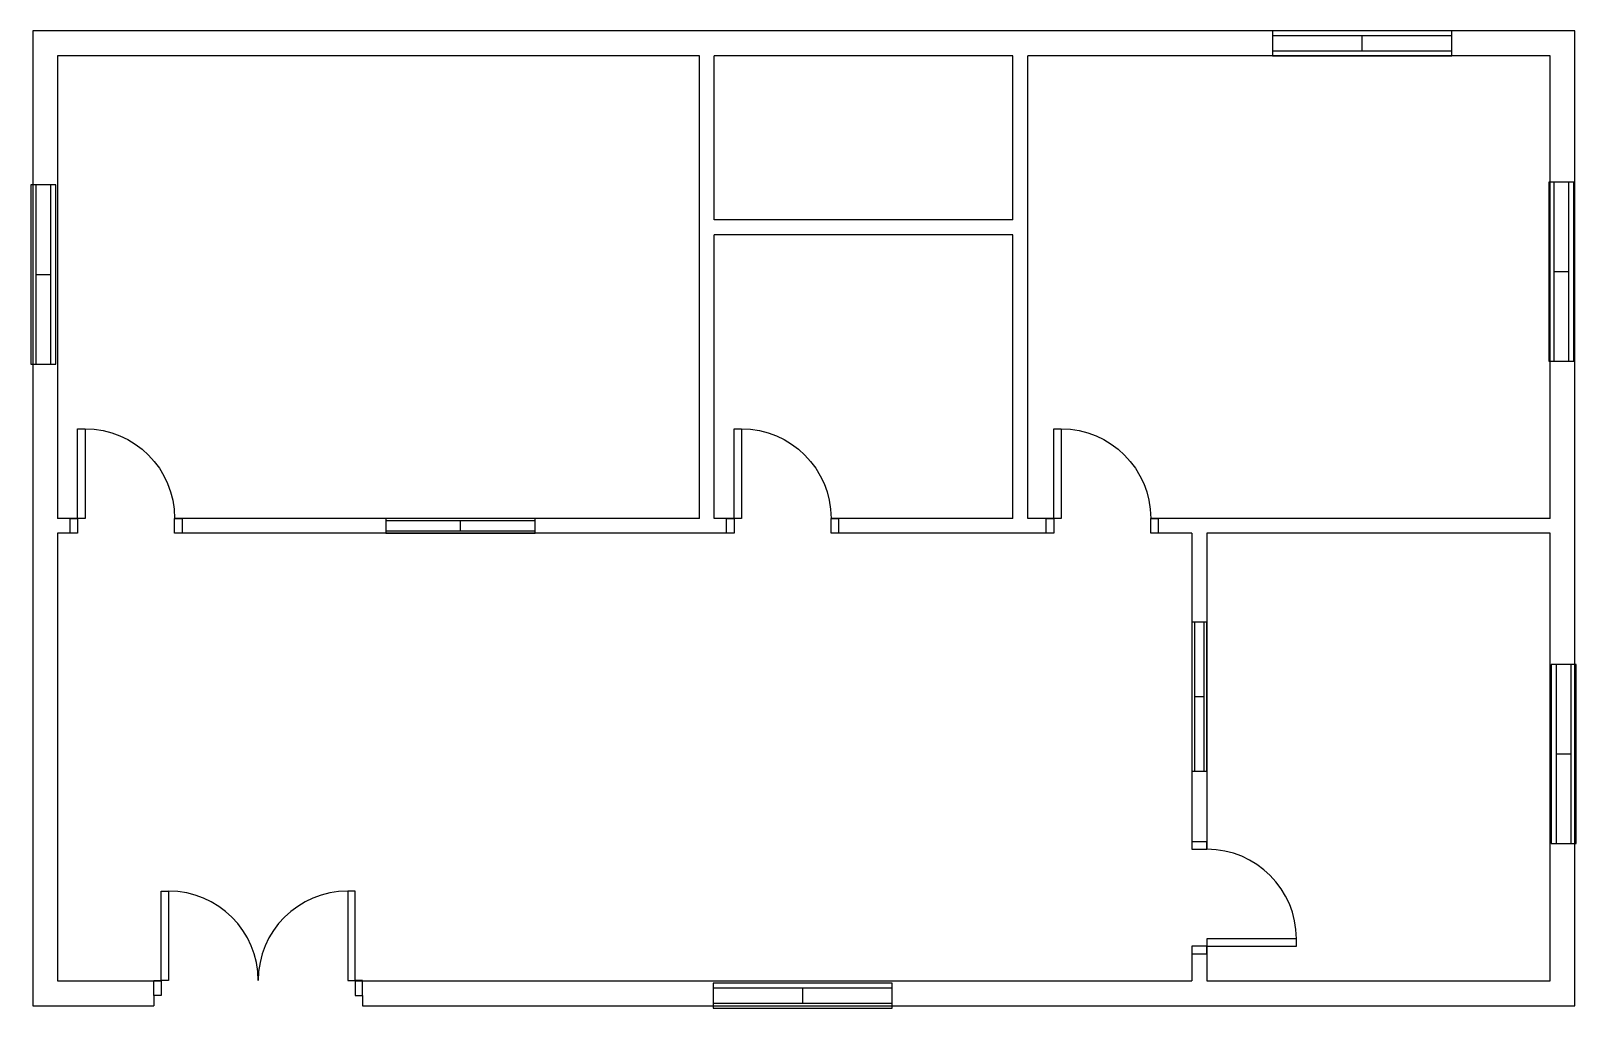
# Model space of a CAD drawing. Header units: inches. Extents: x 2 to 623, y -2 to 391.
import ezdxf

# ---------------------------------------------------------------- set-up
doc = ezdxf.new("R2010")
doc.units = ezdxf.units.IN
doc.header["$MEASUREMENT"] = 0
doc.layers.add('Door', color=6, linetype='Continuous')
doc.layers.add('Window', color=30, linetype='Continuous')

# ---------------------------------------------------------------- blocks, each defined once
blk = doc.blocks.new('Door1')
at = {"layer": 'Door'}
for points in [[(-6, 6), (-3, 6), (-3, 42), (-6, 42)], [(-45, 0), (-42, 0), (-42, 6), (-45, 6)], [(-3, 0), (0, 0), (0, 6), (-3, 6)]]:
    blk.add_lwpolyline(points, close=True, dxfattribs=at)
blk.add_arc((-6, 6), 36, 90, 180, dxfattribs=at)
blk = doc.blocks.new('Door2')
at = {"layer": 'Door'}
for points in [[(-78, 6), (-81, 6), (-81, 42), (-78, 42)], [(-6, 6), (-3, 6), (-3, 42), (-6, 42)], [(-81, 0), (-84, 0), (-84, 6), (-81, 6)], [(-3, 0), (0, 0), (0, 6), (-3, 6)]]:
    blk.add_lwpolyline(points, close=True, dxfattribs=at)
for centre, start, end in [((-78, 6), 0, 90), ((-6, 6), 90, 180)]:
    blk.add_arc(centre, 36, start, end, dxfattribs=at)
blk = doc.blocks.new('Window2')
at = {"layer": 'Window'}
for p, q in [((0, 10), (-72, 10)), ((-72, 10), (-72, 0)), ((0, 8), (-72, 8)), ((-36, 2), (-36, 8)), ((0, 0), (0, 10)), ((-72, 2), (0, 2)), ((-72, 0), (0, 0))]:
    blk.add_line(p, q, dxfattribs=at)
blk = doc.blocks.new('Window1')
at = {"layer": 'Window'}
for p, q in [((0, 6), (-60, 6)), ((-60, 6), (-60, 0)), ((0, 5), (-60, 5)), ((-60, 1), (0, 1)), ((-60, 0), (0, 0)), ((-30.01, 1), (-30.01, 5)), ((0, 0), (0, 6))]:
    blk.add_line(p, q, dxfattribs=at)

msp = doc.modelspace()

# ---------------------------------------------------------------- linework, layer by layer
for p, q in [((270.32, 194.79), (270.32, 380.79)), ((276.32, 314.79), (276.32, 380.79)), ((396.32, 314.79), (396.32, 380.79)), ((402.32, 194.79), (402.32, 380.79)), ((396.32, 314.79), (276.32, 314.79)), ((276.32, 194.79), (276.32, 308.79)), ((396.32, 308.79), (276.32, 308.79)), ((396.32, 194.79), (396.32, 308.79)), ((23.38, 194.79), (12.32, 194.79)), ((270.32, 194.79), (59.38, 194.79)), ((287.26, 194.79), (276.32, 194.79)), ((396.32, 194.79), (323.26, 194.79)), ((415.79, 194.79), (402.32, 194.79)), ((468.32, 194.79), (451.79, 194.79)), ((612.32, 194.79), (468.32, 194.79)), ((20.38, 188.79), (12.32, 188.79)), ((276.32, 188.79), (59.38, 188.79)), ((284.26, 188.79), (276.32, 188.79)), ((396.32, 188.79), (323.26, 188.79)), ((412.79, 188.79), (396.32, 188.79)), ((468.32, 188.79), (451.79, 188.79)), ((468.32, 188.79), (468.32, 61.75)), ((612.32, 188.79), (474.32, 188.79)), ((474.32, 188.79), (474.32, 61.75)), ((468.32, 22.75), (468.32, 8.79)), ((474.32, 22.75), (474.32, 8.79))]:
    msp.add_line(p, q)
for points in [[(134.97, -1.21), (622.32, -1.21), (622.32, 390.79), (2.32, 390.79), (2.32, -1.21), (50.97, -1.21)], [(270.32, 380.79), (12.32, 380.79), (12.32, 194.79)], [(396.32, 380.79), (276.32, 380.79)], [(612.32, 194.79), (612.32, 380.79), (402.32, 380.79)], [(12.32, 188.79), (12.32, 8.79), (53.97, 8.79)], [(474.32, 8.79), (612.32, 8.79), (612.32, 188.79)], [(131.97, 8.79), (468.32, 8.79)]]:
    msp.add_lwpolyline(points)
at = {"layer": 'Door'}
for p, q in [((468.34, 61.75), (468.32, 61.75)), ((468.34, 22.75), (468.32, 22.75)), ((50.97, 2.94), (50.97, -1.21)), ((134.97, 2.94), (134.97, -1.21))]:
    msp.add_line(p, q, dxfattribs=at)

# ---------------------------------------------------------------- block references
at = {"layer": 'Window'}
for name, p in [('Window2', (572.78, 380.79)), ('Window1', (204.32, 188.79)), ('Door2', (134.97, 2.94)), ('Window2', (347.87, -2.11))]:
    msp.add_blockref(name, p, dxfattribs=at)
at = {"layer": 'Window', "rotation": 270}
for name, p in [('Window2', (611.87, 258.03)), ('Window2', (1.6, 256.84)), ('Window1', (468.32, 93.1)), ('Window2', (612.77, 64.07)), ('Door1', (468.34, 19.75))]:
    msp.add_blockref(name, p, dxfattribs=at)
at = {"layer": 'Window', "xscale": -1, "rotation": 359.9999999999999}
for p in [(17.38, 188.79), (281.26, 188.79), (409.79, 188.79)]:
    msp.add_blockref('Door1', p, dxfattribs=at)

doc.saveas('drawing.dxf')
